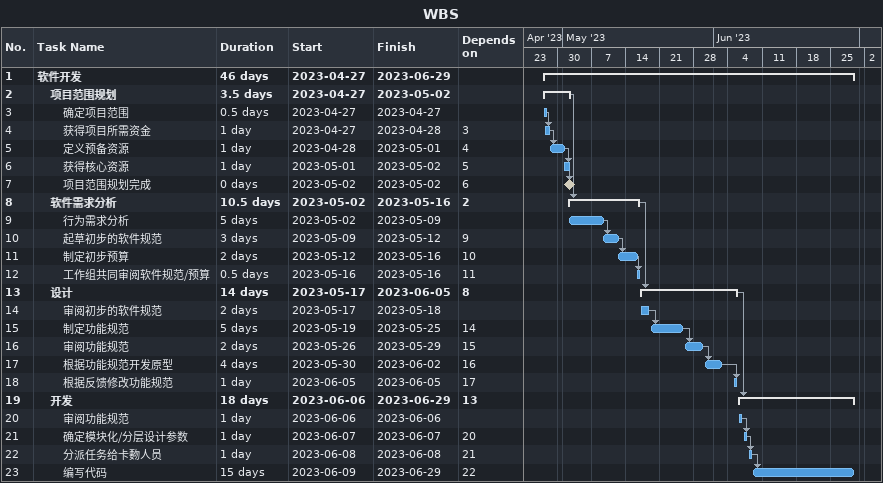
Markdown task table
WBS

| ID | Level | Task | Duration | Start | Finish | Predecessors |
|---|---|---|---|---|---|---|
| 1 | 1 | **软件开发** | 46d | 2023-04-27 | 2023-06-29 |  |
| 2 | 2 | **项目范围规划** | 3.5d | 2023-04-27 | 2023-05-02 |  |
| 3 | 3 | 确定项目范围 | 0.5d | 2023-04-27 | 2023-04-27 |  |
| 4 | 3 | 获得项目所需资金 | 1d | 2023-04-27 | 2023-04-28 | 3 |
| 5 | 3 | 定义预备资源 | 1d | 2023-04-28 | 2023-05-01 | 4 |
| 6 | 3 | 获得核心资源 | 1d | 2023-05-01 | 2023-05-02 | 5 |
| 7 | 3 | 项目范围规划完成 | 0d | 2023-05-02 | 2023-05-02 | 6 |
| 8 | 2 | **软件需求分析** | 10.5d | 2023-05-02 | 2023-05-16 | 2 |
| 9 | 3 | 行为需求分析 | 5d | 2023-05-02 | 2023-05-09 |  |
| 10 | 3 | 起草初步的软件规范 | 3d | 2023-05-09 | 2023-05-12 | 9 |
| 11 | 3 | 制定初步预算 | 2d | 2023-05-12 | 2023-05-16 | 10 |
| 12 | 3 | 工作组共同审阅软件规范/预算 | 0.5d | 2023-05-16 | 2023-05-16 | 11 |
| 13 | 2 | **设计** | 14d | 2023-05-17 | 2023-06-05 | 8 |
| 14 | 3 | 审阅初步的软件规范 | 2d | 2023-05-17 | 2023-05-18 |  |
| 15 | 3 | 制定功能规范 | 5d | 2023-05-19 | 2023-05-25 | 14 |
| 16 | 3 | 审阅功能规范 | 2d | 2023-05-26 | 2023-05-29 | 15 |
| 17 | 3 | 根据功能规范开发原型 | 4d | 2023-05-30 | 2023-06-02 | 16 |
| 18 | 3 | 根据反馈修改功能规范 | 1d | 2023-06-05 | 2023-06-05 | 17 |
| 19 | 2 | **开发** | 18d | 2023-06-06 | 2023-06-29 | 13 |
| 20 | 3 | 审阅功能规范 | 1d | 2023-06-06 | 2023-06-06 |  |
| 21 | 3 | 确定模块化/分层设计参数 | 1d | 2023-06-07 | 2023-06-07 | 20 |
| 22 | 3 | 分派任务给卡覅人员 | 1d | 2023-06-08 | 2023-06-08 | 21 |
| 23 | 3 | 编写代码 | 15d | 2023-06-09 | 2023-06-29 | 22 |
